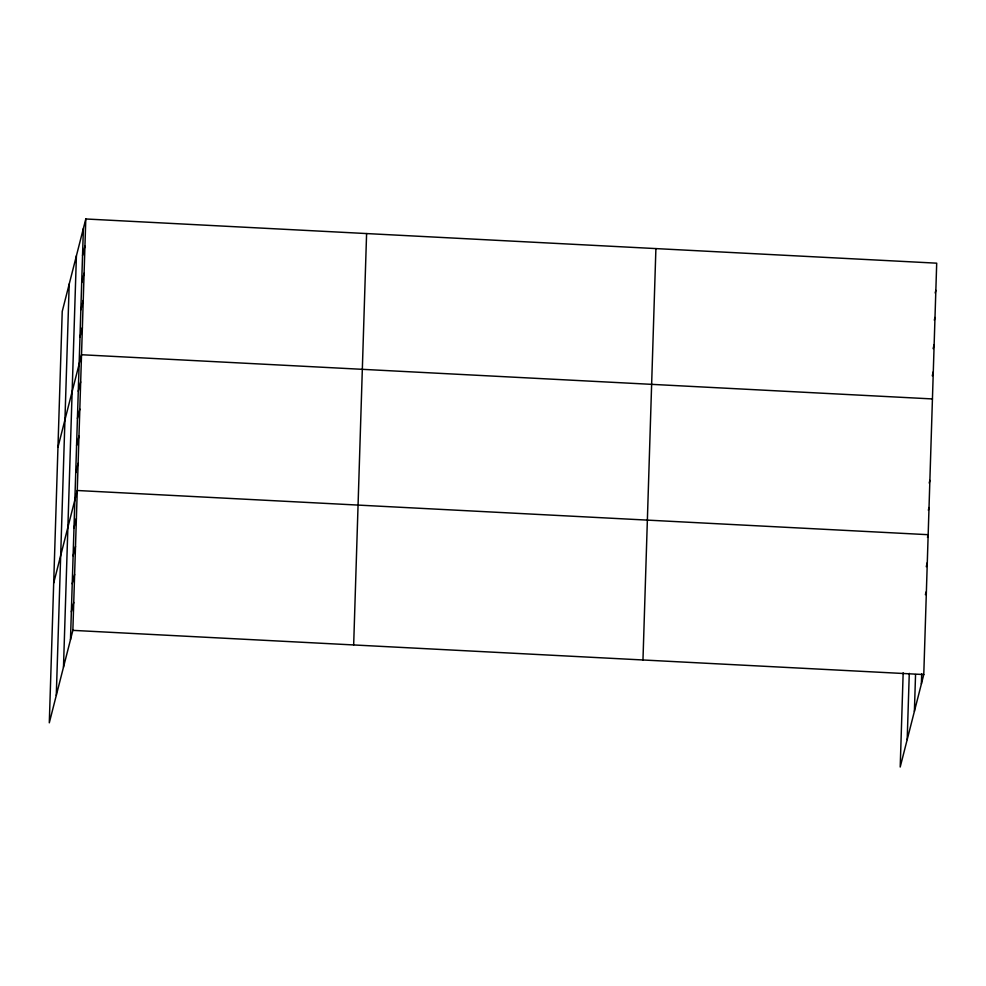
<?xml version="1.0" encoding="UTF-8"?>
<svg xmlns="http://www.w3.org/2000/svg" width="986" height="986" viewBox="0 0 986 986"><rect width="100%" height="100%" fill="white"/><g stroke="black" fill="none" stroke-linecap="round" stroke-linejoin="round"><path stroke-width="1.48" d="M56.288 695.413L69.205 284.03M63.486 667.177L76.403 255.793M70.474 639.766L83.391 228.382M85.794 218.978L62.229 311.44L49.3 722.824L72.865 630.362L85.794 218.978L936.7 263.176L923.771 674.56L900.206 767.022L903.164 672.785M353.666 644.955L366.595 233.571M642.971 659.979L655.9 248.595M907.194 739.611L909.277 673.352M914.392 711.374L915.55 674.56M921.38 683.964L921.7 673.66M82.541 255.534L84.944 246.13M81.69 282.686L84.081 273.282M80.84 309.838L83.231 300.434M79.977 336.99L82.38 327.586M57.964 447.2L81.53 354.738L932.436 398.936M78.276 391.294L80.667 381.89M77.426 418.446L79.817 409.042M76.575 445.598L78.966 436.194M75.712 472.75L78.116 463.346M53.7 582.948L77.265 490.498L928.171 534.695L927.481 537.382M73.987 527.867L76.378 518.476M73.112 555.845L75.503 546.441M72.224 583.823L74.628 574.419M71.349 611.788L73.74 602.397M935.159 293.015L935.85 290.328M934.309 320.167L934.999 317.48M933.113 348.662L934.136 344.632M932.263 375.814L933.286 371.784M929.194 483.078L929.872 480.392M928.344 510.23L929.022 507.543M926.261 566.691L927.296 562.661M925.386 594.669L926.076 591.982M72.865 630.362L923.771 674.56"/></g></svg>
